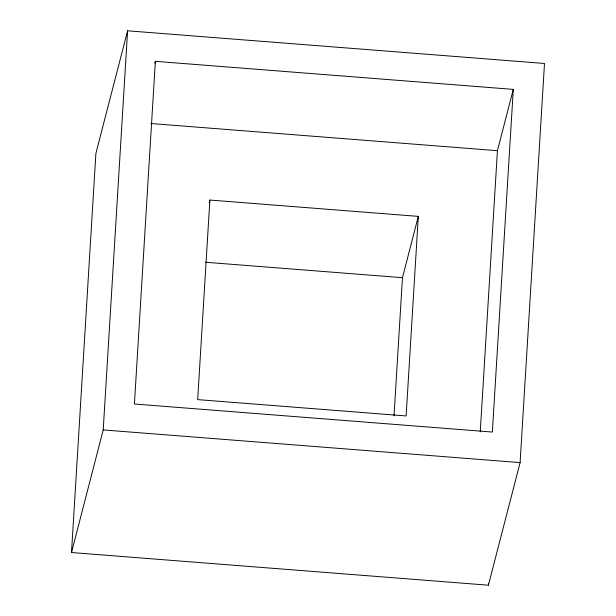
<?xml version="1.0" encoding="UTF-8"?>
<svg xmlns="http://www.w3.org/2000/svg" width="616" height="616" viewBox="0 0 616 616"><rect width="100%" height="100%" fill="white"/><g stroke="black" fill="none" stroke-linecap="round" stroke-linejoin="round"><path stroke-width="0.92" d="M71.502 552.529L95.896 153.399L127.604 30.8L544.498 63.471L520.104 462.601L488.396 585.2L71.502 552.529L103.211 429.922L127.604 30.8M155.355 61.331L134.419 404.011L492.353 432.062L513.29 89.382L155.355 61.331L154.878 63.194M209.871 200.054L197.682 399.615L406.129 415.946L418.318 216.385L209.871 200.054L209.155 202.833M394.024 415.846L402.464 277.685L418.318 216.385M480.249 431.932L497.435 150.689L513.29 89.382M488.396 585.2L488.519 583.283M150.989 123.531L497.435 150.689M205.498 262.247L402.464 277.685M103.211 429.922L520.104 462.601"/></g></svg>
